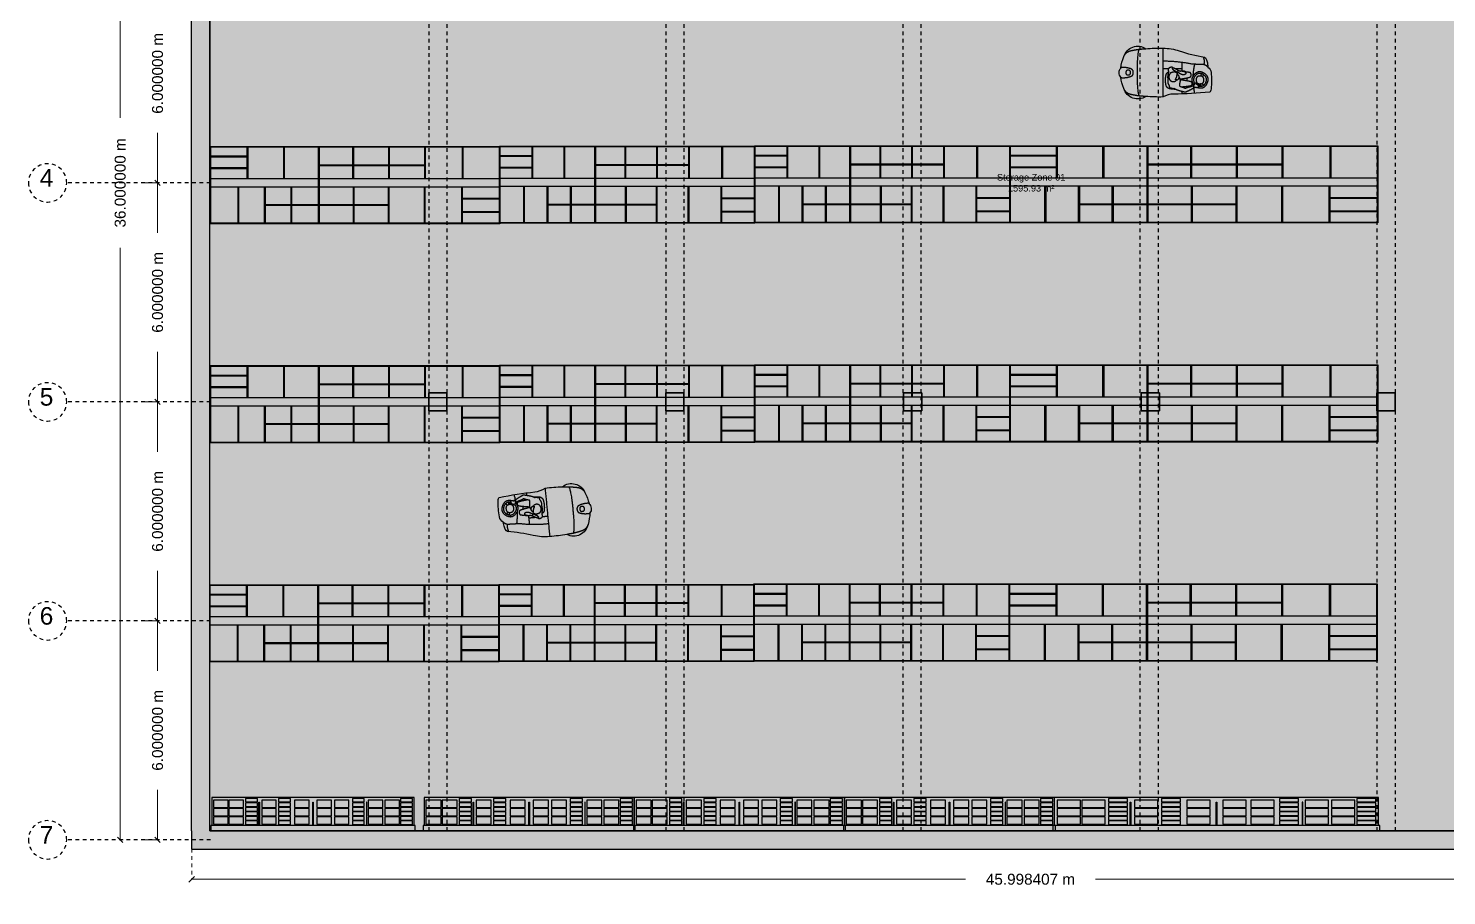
# Model space of a CAD drawing. Header units: metres. Extents: x -17 to 580, y -130 to 19.
# Drawn here: x 16.08 to 54.97, y -70.1 to -46.34 of the extents above; entities that cross this region are included whole.
import ezdxf

# ---------------------------------------------------------------- set-up
doc = ezdxf.new("R2010")
doc.units = ezdxf.units.M
for name, pattern in [('Column 50x50', [0]), ('Dash Line_1', [0.008573, 0.005715, -0.002857]), ('Dash Line_2', [0.0009525, 0.000635, -0.0003175]), ('Default Wall', [0]), ('Grey Dimension_ExtLine', [0.0025, 0, -0.0025]), ('Storage Zone 01', [0]), ('Style Black Lines_4', [0]), ('Style Border  Fill_1', [0]), ('Style Grey Lines_2', [0])]:
    doc.linetypes.add(name, pattern=pattern)
for name, color, linetype, true_color in [('Annotations', 7, 'Continuous', 0x7a8bf7), ('Furniture', 7, 'Continuous', 0x7a8bf7), ('Imported blocks', 7, 'Continuous', 0x7a8bf7), ('Walls', 7, 'Continuous', 0xc7c7c7), ('Zones', 7, 'Continuous', 0x7a8bf7)]:
    doc.layers.add(name, color=color, linetype=linetype, true_color=true_color)
doc.styles.add('Default Tag', font='', dxfattribs={"height": 0.18})
doc.styles.add('Grey Dimension', font='', dxfattribs={"height": 0.3})
doc.styles.add('Layout Text_1', font='', dxfattribs={"height": 0.48})
doc.styles.get('Default Tag').set_extended_font_data('arial')
doc.styles.get('Grey Dimension').set_extended_font_data('arial')
doc.styles.get('Layout Text_1').set_extended_font_data('arial')
doc.dimstyles.new('Grey Dimension', dxfattribs={"dimtxt": 0.3, "dimasz": 0.15, "dimexe": 0, "dimexo": 0, "dimgap": 0.25, "dimtad": 0, "dimtih": 1, "dimtoh": 1, "dimdec": 6, "dimrnd": 1e-06, "dimzin": 0, "dimdsep": 46, "dimtxsty": 'Grey Dimension', "dimblk": 'OBLIQUE', "dimcen": 0.09, "dimadec": 0, "dimazin": 0, "dimtfac": 1, "dimtdec": 4, "dimtix": 1, "dimtofl": 0, "dimtmove": 2, "dimatfit": 3, "dimfxl": 1, "dimtolj": 1, "dimtzin": 0, "dimlwd": 5, "dimlwe": 5, "dimarcsym": 0})

# ---------------------------------------------------------------- blocks, each defined once
blk = doc.blocks.new('_Oblique')
at = {"color": 0, "linetype": 'ByBlock', "lineweight": -2}
blk.add_line((-0.5, -0.5), (0.5, 0.5), dxfattribs=at)
blk = doc.blocks.new('*D167')
at = {"layer": 'Annotations', "color": 0, "linetype": 'Grey Dimension_ExtLine', "lineweight": 5}
for p, q in [((20.557, -68.823), (20.557, -69.654)), ((66.555, -68.823), (66.555, -69.654))]:
    blk.add_line(p, q, dxfattribs=at)
at = {"layer": 'Annotations', "color": 0, "lineweight": 5}
for p, q in [((20.557, -69.654), (41.777, -69.654)), ((66.555, -69.654), (45.335, -69.654))]:
    blk.add_line(p, q, dxfattribs=at)
at = {"layer": 'Defpoints', "color": 0}
for p in [(20.557, -68.823), (66.555, -68.823), (66.555, -69.654)]:
    blk.add_point(p, dxfattribs=at)
at = {"layer": 'Annotations', "color": 0, "lineweight": 5, "xscale": 0.15, "yscale": 0.15, "zscale": 0.15, "rotation": 180}
blk.add_blockref('_Oblique', (20.557, -69.654), dxfattribs=at)
at = {"layer": 'Annotations', "color": 0, "lineweight": 5, "xscale": 0.15, "yscale": 0.15, "zscale": 0.15}
blk.add_blockref('_Oblique', (66.555, -69.654), dxfattribs=at)
at = {"layer": 'Annotations', "color": 0, "insert": (43.556, -69.654), "char_height": 0.3, "attachment_point": 5, "style": 'Grey Dimension'}
blk.add_mtext('\\A1;45.998407 m', dxfattribs=at)
blk = doc.blocks.new('Commercial storage L')
at = {"layer": 'Imported blocks', "transparency": 33554483}
blk.add_hatch(color=256, dxfattribs=at).paths.add_polyline_path([(7.112, 2.565), (0.13, 2.565), (0.12, 2.565), (0.12, 4.678), (7.122, 4.678), (7.122, 2.565), (7.112, 2.565)], flags=0)
at = {"layer": 'Imported blocks', "linetype": 'Style Border  Fill_1'}
blk.add_lwpolyline([(7.112, 2.565), (0.13, 2.565), (0.12, 2.565), (0.12, 4.678), (7.122, 4.678), (7.122, 2.565), (7.112, 2.565)], close=True, dxfattribs=at)
at = {"layer": 'Imported blocks', "linetype": 'Style Black Lines_4'}
blk.add_lwpolyline([(7.112, 2.575), (4.494, 2.575), (0.13, 2.575), (0.13, 4.667), (4.494, 4.667), (7.112, 4.667), (7.112, 2.575)], close=True, dxfattribs=at)
for points in [[(1.022, 4.667), (1.022, 3.673)], [(1.043, 4.667), (1.043, 3.673)], [(1.925, 4.667), (1.925, 3.673)], [(1.946, 4.667), (1.946, 3.673)], [(2.797, 4.667), (2.797, 3.673)], [(2.817, 4.667), (2.817, 3.673)], [(3.643, 4.667), (3.643, 4.181)], [(3.664, 4.667), (3.664, 4.181)], [(4.494, 4.181), (4.494, 4.667)], [(4.515, 4.181), (4.515, 4.667)], [(5.151, 4.667), (5.151, 4.181)], [(5.172, 4.667), (5.172, 4.181)], [(5.792, 4.667), (5.792, 3.673)], [(5.813, 4.667), (5.813, 3.673)], [(6.434, 4.667), (6.434, 3.673)], [(6.455, 4.667), (6.455, 3.673)], [(1.022, 4.364), (0.13, 4.364)], [(1.022, 4.343), (0.13, 4.343)], [(2.817, 4.181), (4.494, 4.181), (5.161, 4.181), (5.792, 4.181)], [(2.817, 4.16), (4.494, 4.16), (5.161, 4.16), (5.792, 4.16)], [(3.643, 4.16), (3.643, 3.673)], [(3.664, 4.16), (3.664, 3.673)], [(4.494, 2.575), (4.494, 3.448), (4.494, 3.673), (4.494, 4.16)], [(4.515, 2.575), (4.515, 4.16)], [(5.151, 4.16), (5.151, 3.673)], [(5.172, 4.16), (5.172, 3.673)], [(1.022, 3.998), (0.13, 3.998)], [(1.022, 3.977), (0.13, 3.977)], [(0.13, 3.673), (4.494, 3.673), (7.112, 3.673)], [(0.13, 3.448), (4.494, 3.448), (7.112, 3.448)], [(1.011, 2.575), (1.011, 3.448)], [(1.032, 2.575), (1.032, 3.448)], [(1.923, 2.575), (1.923, 3.448)], [(1.944, 2.575), (1.944, 3.448)], [(2.796, 3.083), (2.796, 3.448)], [(2.817, 3.083), (2.817, 3.448)], [(3.664, 3.083), (3.664, 3.448)], [(3.685, 3.083), (3.685, 3.448)], [(5.336, 2.575), (5.336, 3.448)], [(5.357, 2.575), (5.357, 3.448)], [(6.219, 2.575), (6.219, 3.448)], [(6.24, 2.575), (6.24, 3.448)], [(4.494, 3.083), (1.944, 3.083)], [(4.494, 3.062), (1.944, 3.062)], [(2.796, 2.575), (2.796, 3.062)], [(2.817, 2.575), (2.817, 3.062)], [(3.664, 2.575), (3.664, 3.062)], [(3.685, 2.575), (3.685, 3.062)], [(6.24, 3.17), (7.112, 3.17)], [(6.24, 3.149), (7.112, 3.149)], [(6.24, 2.851), (7.112, 2.851)], [(6.24, 2.83), (7.112, 2.83)]]:
    blk.add_lwpolyline(points, dxfattribs=at)
blk = doc.blocks.new('Retail shelving single L')
at = {"layer": 'Imported blocks', "transparency": 33554483}
blk.add_hatch(color=256, dxfattribs=at).paths.add_polyline_path([(0.144, 3.233), (0.144, 2.725), (5.907, 2.725), (5.907, 3.233), (5.931, 3.233), (5.931, 3.325), (0.12, 3.325), (0.12, 3.233), (0.144, 3.233)], flags=0)
at = {"layer": 'Imported blocks', "linetype": 'Style Border  Fill_1'}
blk.add_lwpolyline([(0.144, 3.233), (0.144, 2.725), (5.907, 2.725), (5.907, 3.233), (5.931, 3.233), (5.931, 3.325), (0.12, 3.325), (0.12, 3.233), (0.144, 3.233)], close=True, dxfattribs=at)
at = {"layer": 'Imported blocks', "linetype": 'Style Black Lines_4'}
for points in [[(0.144, 3.233), (5.907, 3.233)], [(1.489, 3.233), (1.489, 2.805), (1.502, 2.805), (1.502, 3.233)], [(3.032, 3.233), (3.032, 2.805), (3.019, 2.805), (3.019, 3.233)], [(4.562, 3.233), (4.562, 2.805), (4.549, 2.805), (4.549, 3.233)]]:
    blk.add_lwpolyline(points, dxfattribs=at)
at = {"layer": 'Imported blocks', "linetype": 'Style Grey Lines_2'}
for points in [[(0.195, 3.151), (0.533, 3.151), (0.533, 3.217), (0.195, 3.217), (0.195, 3.151)], [(0.195, 3.069), (0.533, 3.069), (0.533, 3.134), (0.195, 3.134), (0.195, 3.069)], [(0.195, 2.984), (0.533, 2.984), (0.533, 3.05), (0.195, 3.05), (0.195, 2.984)], [(0.566, 3.074), (0.981, 3.074), (0.981, 3.208), (0.566, 3.208), (0.566, 3.074)], [(0.566, 2.924), (0.981, 2.924), (0.981, 3.058), (0.566, 3.058), (0.566, 2.924)], [(1.036, 3.074), (1.45, 3.074), (1.45, 3.208), (1.036, 3.208), (1.036, 3.074)], [(1.036, 2.924), (1.45, 2.924), (1.45, 3.058), (1.036, 3.058), (1.036, 2.924)], [(1.566, 3.151), (1.904, 3.151), (1.904, 3.217), (1.566, 3.217), (1.566, 3.151)], [(1.566, 3.069), (1.904, 3.069), (1.904, 3.134), (1.566, 3.134), (1.566, 3.069)], [(1.566, 2.984), (1.904, 2.984), (1.904, 3.05), (1.566, 3.05), (1.566, 2.984)], [(2, 3.074), (2.414, 3.074), (2.414, 3.208), (2, 3.208), (2, 3.074)], [(2, 2.924), (2.414, 2.924), (2.414, 3.058), (2, 3.058), (2, 2.924)], [(2.499, 3.074), (2.914, 3.074), (2.914, 3.208), (2.499, 3.208), (2.499, 3.074)], [(2.499, 2.924), (2.914, 2.924), (2.914, 3.058), (2.499, 3.058), (2.499, 2.924)], [(3.137, 3.074), (3.551, 3.074), (3.551, 3.208), (3.137, 3.208), (3.137, 3.074)], [(3.137, 2.924), (3.551, 2.924), (3.551, 3.058), (3.137, 3.058), (3.137, 2.924)], [(3.666, 3.151), (4.004, 3.151), (4.004, 3.217), (3.666, 3.217), (3.666, 3.151)], [(3.666, 3.069), (4.004, 3.069), (4.004, 3.134), (3.666, 3.134), (3.666, 3.069)], [(3.666, 2.984), (4.004, 2.984), (4.004, 3.05), (3.666, 3.05), (3.666, 2.984)], [(4.068, 3.074), (4.483, 3.074), (4.483, 3.208), (4.068, 3.208), (4.068, 3.074)], [(4.068, 2.924), (4.483, 2.924), (4.483, 3.058), (4.068, 3.058), (4.068, 2.924)], [(4.606, 3.151), (4.944, 3.151), (4.944, 3.217), (4.606, 3.217), (4.606, 3.151)], [(4.606, 3.069), (4.944, 3.069), (4.944, 3.134), (4.606, 3.134), (4.606, 3.069)], [(4.606, 2.984), (4.944, 2.984), (4.944, 3.05), (4.606, 3.05), (4.606, 2.984)], [(5.002, 3.074), (5.416, 3.074), (5.416, 3.208), (5.002, 3.208), (5.002, 3.074)], [(5.002, 2.924), (5.416, 2.924), (5.416, 3.058), (5.002, 3.058), (5.002, 2.924)], [(5.442, 3.074), (5.856, 3.074), (5.856, 3.208), (5.442, 3.208), (5.442, 3.074)], [(5.442, 2.924), (5.856, 2.924), (5.856, 3.058), (5.442, 3.058), (5.442, 2.924)], [(0.195, 2.905), (0.533, 2.905), (0.533, 2.971), (0.195, 2.971), (0.195, 2.905)], [(0.195, 2.822), (0.533, 2.822), (0.533, 2.888), (0.195, 2.888), (0.195, 2.822)], [(0.195, 2.738), (0.533, 2.738), (0.533, 2.804), (0.195, 2.804), (0.195, 2.738)], [(0.566, 2.771), (0.981, 2.771), (0.981, 2.904), (0.566, 2.904), (0.566, 2.771)], [(1.036, 2.771), (1.45, 2.771), (1.45, 2.904), (1.036, 2.904), (1.036, 2.771)], [(1.566, 2.905), (1.904, 2.905), (1.904, 2.971), (1.566, 2.971), (1.566, 2.905)], [(1.566, 2.822), (1.904, 2.822), (1.904, 2.888), (1.566, 2.888), (1.566, 2.822)], [(1.566, 2.738), (1.904, 2.738), (1.904, 2.804), (1.566, 2.804), (1.566, 2.738)], [(2, 2.771), (2.414, 2.771), (2.414, 2.904), (2, 2.904), (2, 2.771)], [(2.499, 2.771), (2.914, 2.771), (2.914, 2.904), (2.499, 2.904), (2.499, 2.771)], [(3.137, 2.771), (3.551, 2.771), (3.551, 2.904), (3.137, 2.904), (3.137, 2.771)], [(3.666, 2.905), (4.004, 2.905), (4.004, 2.971), (3.666, 2.971), (3.666, 2.905)], [(3.666, 2.822), (4.004, 2.822), (4.004, 2.888), (3.666, 2.888), (3.666, 2.822)], [(3.666, 2.738), (4.004, 2.738), (4.004, 2.804), (3.666, 2.804), (3.666, 2.738)], [(4.068, 2.771), (4.483, 2.771), (4.483, 2.904), (4.068, 2.904), (4.068, 2.771)], [(4.606, 2.905), (4.944, 2.905), (4.944, 2.971), (4.606, 2.971), (4.606, 2.905)], [(4.606, 2.822), (4.944, 2.822), (4.944, 2.888), (4.606, 2.888), (4.606, 2.822)], [(4.606, 2.738), (4.944, 2.738), (4.944, 2.804), (4.606, 2.804), (4.606, 2.738)], [(5.002, 2.771), (5.416, 2.771), (5.416, 2.904), (5.002, 2.904), (5.002, 2.771)], [(5.442, 2.771), (5.856, 2.771), (5.856, 2.904), (5.442, 2.904), (5.442, 2.771)]]:
    blk.add_lwpolyline(points, close=True, dxfattribs=at)
blk = doc.blocks.new('*D181')
at = {"layer": 'Annotations', "color": 0, "linetype": 'Grey Dimension_ExtLine', "lineweight": 5}
for p, q in [((19.275, -50.573), (19.622, -50.573)), ((19.275, -56.573), (19.622, -56.573))]:
    blk.add_line(p, q, dxfattribs=at)
at = {"layer": 'Annotations', "color": 0, "lineweight": 5}
for p, q in [((19.622, -50.573), (19.622, -51.945)), ((19.622, -56.573), (19.622, -55.202))]:
    blk.add_line(p, q, dxfattribs=at)
at = {"layer": 'Defpoints', "color": 0}
for p in [(19.275, -50.573), (19.622, -50.573), (19.275, -56.573)]:
    blk.add_point(p, dxfattribs=at)
at = {"layer": 'Annotations', "color": 0, "lineweight": 5, "xscale": 0.15, "yscale": 0.15, "zscale": 0.15}
for p, rotation in [((19.622, -50.573), 90), ((19.622, -56.573), 270)]:
    blk.add_blockref('_Oblique', p, dxfattribs=dict(at, rotation=rotation))
at = {"layer": 'Annotations', "color": 0, "insert": (19.622, -53.573), "char_height": 0.3, "attachment_point": 5, "rotation": 90, "style": 'Grey Dimension'}
blk.add_mtext('\\A1;6.000000 m', dxfattribs=at)
blk = doc.blocks.new('Store keeper')
at = {"layer": 'Imported blocks', "transparency": 33554483}
h = blk.add_hatch(color=256, dxfattribs=at)
edge = h.paths.add_edge_path(flags=0)
edge.add_spline(control_points=[(0.249, 1.826), (0.286, 1.949), (0.375, 2.042), (0.496, 2.086)], knot_values=[0, 0, 0, 0, 1, 1, 1, 1], degree=3, periodic=0)
edge.add_spline(control_points=[(0.496, 2.086), (0.616, 2.129), (0.744, 2.114), (0.851, 2.043)], knot_values=[0, 0, 0, 0, 1, 1, 1, 1], degree=3, periodic=0)
edge.add_spline(control_points=[(0.851, 2.043), (1.009, 2.054), (1.168, 2.058), (1.327, 2.055)], knot_values=[0, 0, 0, 0, 1, 1, 1, 1], degree=3, periodic=0)
edge.add_spline(control_points=[(1.327, 2.055), (1.479, 2.058), (1.629, 2.033), (1.771, 1.981)], knot_values=[0, 0, 0, 0, 1, 1, 1, 1], degree=3, periodic=0)
edge.add_spline(control_points=[(1.771, 1.981), (1.997, 1.906), (2.228, 1.849), (2.463, 1.81)], knot_values=[0, 0, 0, 0, 1, 1, 1, 1], degree=3, periodic=0)
edge.add_spline(control_points=[(2.463, 1.81), (2.505, 1.802), (2.537, 1.709), (2.558, 1.537)], knot_values=[0, 0, 0, 0, 1, 1, 1, 1], degree=3, periodic=0)
edge.add_spline(control_points=[(2.558, 1.537), (2.61, 1.503), (2.641, 1.449), (2.644, 1.387)], knot_values=[0, 0, 0, 0, 1, 1, 1, 1], degree=3, periodic=0)
edge.add_spline(control_points=[(2.644, 1.387), (2.659, 1.24), (2.659, 1.093), (2.644, 0.946)], knot_values=[0, 0, 0, 0, 1, 1, 1, 1], degree=3, periodic=0)
edge.add_spline(control_points=[(2.644, 0.946), (2.637, 0.891), (2.622, 0.859), (2.6, 0.853)], knot_values=[0, 0, 0, 0, 1, 1, 1, 1], degree=3, periodic=0)
edge.add_spline(control_points=[(2.6, 0.853), (2.273, 0.821), (1.944, 0.802), (1.615, 0.797)], knot_values=[0, 0, 0, 0, 1, 1, 1, 1], degree=3, periodic=0)
edge.add_spline(control_points=[(1.615, 0.797), (1.513, 0.798), (1.415, 0.771), (1.327, 0.719)], knot_values=[0, 0, 0, 0, 1, 1, 1, 1], degree=3, periodic=0)
edge.add_spline(control_points=[(1.327, 0.719), (1.168, 0.717), (1.009, 0.721), (0.851, 0.732)], knot_values=[0, 0, 0, 0, 1, 1, 1, 1], degree=3, periodic=0)
edge.add_spline(control_points=[(0.851, 0.732), (0.744, 0.661), (0.616, 0.645), (0.496, 0.689)], knot_values=[0, 0, 0, 0, 1, 1, 1, 1], degree=3, periodic=0)
edge.add_spline(control_points=[(0.496, 0.689), (0.375, 0.733), (0.286, 0.826), (0.249, 0.949)], knot_values=[0, 0, 0, 0, 1, 1, 1, 1], degree=3, periodic=0)
edge.add_spline(control_points=[(0.249, 0.949), (0.21, 1.05), (0.181, 1.155), (0.166, 1.263)], knot_values=[0, 0, 0, 0, 1, 1, 1, 1], degree=3, periodic=0)
edge.add_spline(control_points=[(0.166, 1.263), (0.135, 1.293), (0.12, 1.335), (0.12, 1.387)], knot_values=[0, 0, 0, 0, 1, 1, 1, 1], degree=3, periodic=0)
edge.add_spline(control_points=[(0.12, 1.387), (0.12, 1.44), (0.135, 1.482), (0.166, 1.512)], knot_values=[0, 0, 0, 0, 1, 1, 1, 1], degree=3, periodic=0)
edge.add_spline(control_points=[(0.166, 1.512), (0.181, 1.619), (0.21, 1.725), (0.249, 1.826)], knot_values=[0, 0, 0, 0, 1, 1, 1, 1], degree=3, periodic=0)
at = {"layer": 'Imported blocks'}
for points, degree in [([(0.249, 1.826), (0.286, 1.949), (0.375, 2.042), (0.496, 2.086)], 3), ([(0.249, 1.826), (0.3, 1.946), (0.425, 1.983)], 2), ([(0.425, 1.983), (0.552, 2.012), (0.68, 2.029)], 2), ([(0.496, 2.086), (0.616, 2.129), (0.744, 2.114), (0.851, 2.043)], 3), ([(0.624, 1.387), (0.624, 1.957), (0.68, 2.029)], 2), ([(0.68, 2.029), (0.765, 2.037), (0.851, 2.043)], 2), ([(0.851, 2.043), (1.009, 2.054), (1.168, 2.058), (1.327, 2.055)], 3), ([(1.327, 2.055), (1.479, 2.058), (1.629, 2.033), (1.771, 1.981)], 3), ([(1.327, 0.719), (1.327, 1.387), (1.327, 2.055)], 2), ([(1.771, 1.981), (1.997, 1.906), (2.228, 1.849), (2.463, 1.81)], 3), ([(0.166, 1.512), (0.181, 1.619), (0.21, 1.725), (0.249, 1.826)], 3), ([(2.115, 1.619), (1.725, 1.701), (1.327, 1.697)], 2), ([(1.84, 1.666), (1.84, 1.654), (1.84, 1.642)], 2), ([(1.84, 1.642), (1.843, 1.537), (1.844, 1.433)], 2), ([(2.442, 1.607), (2.278, 1.611), (2.115, 1.619)], 2), ([(2.189, 1.616), (2.15, 1.45), (2.144, 1.28)], 2), ([(2.425, 1.817), (2.469, 1.715), (2.442, 1.607)], 2), ([(2.558, 1.537), (2.51, 1.588), (2.442, 1.607)], 2), ([(2.463, 1.81), (2.505, 1.802), (2.537, 1.709), (2.558, 1.537)], 3), ([(0.12, 1.387), (0.12, 1.44), (0.135, 1.482), (0.166, 1.512)], 3), ([(0.166, 1.263), (0.135, 1.293), (0.12, 1.335), (0.12, 1.387)], 3), ([(0.183, 1.526), (0.174, 1.519), (0.166, 1.512)], 2), ([(0.249, 0.949), (0.21, 1.05), (0.181, 1.155), (0.166, 1.263)], 3), ([(0.166, 1.263), (0.174, 1.256), (0.183, 1.249)], 2), ([(0.456, 1.486), (0.324, 1.538), (0.183, 1.526)], 2), ([(0.183, 1.249), (0.324, 1.237), (0.456, 1.289)], 2), ([(0.37, 1.453), (0.304, 1.453), (0.304, 1.387)], 2), ([(0.304, 1.387), (0.304, 1.322), (0.37, 1.322)], 2), ([(0.435, 1.387), (0.435, 1.453), (0.37, 1.453)], 2), ([(0.37, 1.322), (0.435, 1.322), (0.435, 1.387)], 2), ([(0.511, 1.387), (0.511, 1.459), (0.456, 1.486)], 2), ([(0.456, 1.289), (0.511, 1.315), (0.511, 1.387)], 2), ([(0.68, 0.746), (0.624, 0.818), (0.624, 1.387)], 2), ([(1.479, 1.491), (1.403, 1.491), (1.327, 1.491)], 2), ([(1.394, 1.183), (1.394, 1.248), (1.406, 1.312)], 2), ([(1.405, 1.053), (1.394, 1.117), (1.394, 1.183)], 2), ([(1.406, 1.312), (1.418, 1.384), (1.485, 1.412)], 2), ([(1.468, 1.192), (1.45, 1.285), (1.477, 1.375)], 2), ([(1.506, 1.022), (1.449, 1.099), (1.468, 1.192)], 2), ([(1.483, 1.428), (1.471, 1.458), (1.478, 1.49)], 2), ([(1.477, 1.375), (1.489, 1.4), (1.483, 1.428)], 2), ([(1.478, 1.49), (1.491, 1.52), (1.52, 1.536)], 2), ([(1.533, 1.377), (1.493, 1.343), (1.486, 1.292)], 2), ([(1.486, 1.292), (1.481, 1.237), (1.509, 1.189)], 2), ([(1.509, 1.189), (1.539, 1.15), (1.588, 1.142)], 2), ([(1.52, 1.536), (1.554, 1.548), (1.58, 1.539)], 2), ([(1.644, 1.404), (1.586, 1.4), (1.533, 1.377)], 2), ([(1.569, 1.511), (1.587, 1.479), (1.614, 1.453)], 2), ([(1.58, 1.539), (1.599, 1.52), (1.625, 1.514)], 2), ([(1.588, 1.142), (1.644, 1.135), (1.687, 1.172)], 2), ([(1.614, 1.453), (1.616, 1.452), (1.619, 1.451)], 2), ([(1.619, 1.451), (1.649, 1.448), (1.662, 1.42)], 2), ([(1.625, 1.514), (1.659, 1.497), (1.683, 1.487)], 2), ([(1.668, 1.401), (1.656, 1.405), (1.644, 1.404)], 2), ([(1.728, 1.384), (1.692, 1.405), (1.662, 1.42)], 2), ([(1.662, 1.42), (1.667, 1.411), (1.668, 1.401)], 2), ([(1.668, 1.401), (1.701, 1.39), (1.711, 1.356)], 2), ([(1.669, 1.187), (1.668, 1.199), (1.673, 1.21)], 2), ([(1.7, 1.191), (1.685, 1.184), (1.669, 1.187)], 2), ([(1.843, 1.491), (1.758, 1.491), (1.673, 1.491)], 2), ([(1.673, 1.21), (1.71, 1.27), (1.711, 1.34)], 2), ([(1.683, 1.487), (1.716, 1.466), (1.752, 1.45)], 2), ([(1.76, 1.258), (1.752, 1.191), (1.687, 1.172)], 2), ([(1.687, 1.172), (1.695, 1.181), (1.7, 1.191)], 2), ([(1.711, 1.356), (1.711, 1.348), (1.711, 1.34)], 2), ([(1.711, 1.34), (1.731, 1.332), (1.744, 1.314)], 2), ([(1.729, 1.391), (1.728, 1.387), (1.728, 1.384)], 2), ([(1.729, 1.391), (1.734, 1.418), (1.751, 1.448)], 2), ([(1.782, 1.362), (1.757, 1.379), (1.729, 1.391)], 2), ([(1.744, 1.314), (1.757, 1.297), (1.76, 1.275)], 2), ([(1.752, 1.45), (1.752, 1.449), (1.751, 1.448)], 2), ([(1.751, 1.448), (1.775, 1.439), (1.8, 1.43)], 2), ([(1.76, 1.275), (1.761, 1.266), (1.76, 1.258)], 2), ([(1.76, 1.275), (1.802, 1.203), (1.788, 1.12)], 2), ([(1.832, 1.337), (1.805, 1.346), (1.782, 1.362)], 2), ([(1.786, 1.209), (1.923, 1.228), (2.061, 1.26)], 2), ([(1.787, 1.2), (1.931, 1.179), (2.074, 1.148)], 2), ([(1.794, 1.432), (1.842, 1.433), (1.891, 1.433)], 2), ([(1.8, 1.43), (1.87, 1.441), (1.937, 1.402)], 2), ([(1.846, 1.333), (1.839, 1.335), (1.832, 1.337)], 2), ([(1.898, 1.326), (1.871, 1.326), (1.846, 1.333)], 2), ([(1.891, 1.433), (1.93, 1.434), (1.954, 1.401)], 2), ([(1.948, 1.36), (1.937, 1.337), (1.898, 1.326)], 2), ([(1.937, 1.402), (1.955, 1.377), (1.948, 1.36)], 2), ([(2.029, 1.394), (1.983, 1.4), (1.937, 1.402)], 2), ([(1.975, 1.241), (1.976, 1.211), (1.976, 1.181)], 2), ([(1.976, 1.181), (1.976, 1.175), (1.976, 1.168)], 2), ([(2.097, 1.339), (2.085, 1.393), (2.029, 1.394)], 2), ([(2.061, 1.26), (2.11, 1.285), (2.097, 1.339)], 2), ([(2.177, 1.329), (2.053, 1.187), (2.176, 1.044)], 2), ([(2.211, 1.303), (2.116, 1.199), (2.198, 1.085)], 2), ([(2.458, 1.367), (2.301, 1.47), (2.177, 1.329)], 2), ([(2.427, 1.336), (2.306, 1.408), (2.211, 1.303)], 2), ([(2.34, 1.293), (2.232, 1.293), (2.232, 1.186)], 2), ([(2.232, 1.186), (2.232, 1.079), (2.34, 1.079)], 2), ([(2.447, 1.186), (2.447, 1.293), (2.34, 1.293)], 2), ([(2.34, 1.079), (2.447, 1.079), (2.447, 1.186)], 2), ([(2.368, 1.358), (2.368, 1.324), (2.357, 1.292)], 2), ([(2.437, 1.33), (2.415, 1.304), (2.404, 1.272)], 2), ([(2.505, 1.131), (2.549, 1.265), (2.427, 1.336)], 2), ([(2.535, 1.093), (2.616, 1.264), (2.458, 1.367)], 2), ([(2.558, 1.537), (2.61, 1.503), (2.641, 1.449), (2.644, 1.387)], 3), ([(2.644, 1.387), (2.659, 1.24), (2.659, 1.093), (2.644, 0.946)], 3), ([(0.496, 0.689), (0.375, 0.733), (0.286, 0.826), (0.249, 0.949)], 3), ([(0.425, 0.792), (0.3, 0.829), (0.249, 0.949)], 2), ([(0.68, 0.746), (0.552, 0.763), (0.425, 0.792)], 2), ([(1.615, 0.797), (1.513, 0.798), (1.415, 0.771), (1.327, 0.719)], 3), ([(1.502, 0.947), (1.42, 0.969), (1.405, 1.053)], 2), ([(1.565, 0.936), (1.533, 0.938), (1.502, 0.947)], 2), ([(1.521, 0.96), (1.505, 0.989), (1.506, 1.022)], 2), ([(1.57, 0.951), (1.547, 0.964), (1.521, 0.96)], 2), ([(1.605, 0.935), (1.585, 0.935), (1.565, 0.936)], 2), ([(1.668, 0.929), (1.613, 0.923), (1.57, 0.951)], 2), ([(1.632, 0.949), (1.594, 0.941), (1.57, 0.951)], 2), ([(2.6, 0.853), (2.273, 0.821), (1.944, 0.802), (1.615, 0.797)], 3), ([(1.668, 0.929), (1.65, 0.938), (1.632, 0.949)], 2), ([(1.81, 0.879), (1.736, 0.894), (1.668, 0.929)], 2), ([(1.775, 1.053), (1.769, 1.025), (1.793, 1.009)], 2), ([(1.788, 1.12), (1.776, 1.088), (1.775, 1.053)], 2), ([(1.793, 1.009), (1.801, 1.007), (1.809, 1.005)], 2), ([(1.809, 1.005), (1.878, 0.987), (1.941, 0.956)], 2), ([(1.938, 0.847), (1.873, 0.859), (1.81, 0.879)], 2), ([(1.842, 0.87), (1.841, 0.839), (1.84, 0.809)], 2), ([(1.84, 0.809), (1.84, 0.806), (1.84, 0.803)], 2), ([(2.059, 1.017), (1.956, 1), (1.851, 0.992)], 2), ([(2.09, 0.919), (2.011, 0.881), (1.938, 0.847)], 2), ([(1.941, 0.956), (1.996, 0.99), (2.058, 0.998)], 2), ([(1.966, 0.991), (1.963, 0.976), (1.955, 0.964)], 2), ([(1.967, 1.004), (1.967, 0.997), (1.966, 0.991)], 2), ([(2.058, 0.998), (2.11, 1.016), (2.161, 1.036)], 2), ([(2.119, 1.077), (2.113, 1.023), (2.059, 1.017)], 2), ([(2.074, 1.148), (2.125, 1.131), (2.119, 1.077)], 2), ([(2.195, 0.967), (2.139, 0.951), (2.09, 0.919)], 2), ([(2.148, 1.085), (2.158, 0.951), (2.189, 0.82)], 2), ([(2.161, 1.036), (2.162, 1.035), (2.163, 1.033)], 2), ([(2.163, 1.033), (2.198, 1.057), (2.2, 1.1)], 2), ([(2.193, 0.972), (2.177, 1.002), (2.163, 1.033)], 2), ([(2.232, 0.979), (2.21, 0.988), (2.193, 0.972)], 2), ([(2.193, 0.972), (2.194, 0.969), (2.195, 0.967)], 2), ([(2.2, 1.1), (2.203, 1.11), (2.214, 1.109)], 2), ([(2.214, 1.109), (2.225, 1.109), (2.227, 1.098)], 2), ([(2.227, 1.098), (2.228, 1.086), (2.237, 1.078)], 2), ([(2.285, 0.989), (2.263, 0.961), (2.232, 0.979)], 2), ([(2.237, 1.078), (2.246, 1.071), (2.258, 1.072)], 2), ([(2.258, 1.072), (2.296, 1.078), (2.334, 1.076)], 2), ([(2.274, 0.98), (2.454, 0.923), (2.535, 1.093)], 2), ([(2.335, 1.052), (2.305, 1.05), (2.274, 1.046)], 2), ([(2.274, 1.046), (2.298, 1.043), (2.321, 1.036)], 2), ([(2.297, 0.99), (2.291, 0.986), (2.285, 0.989)], 2), ([(2.301, 1), (2.302, 0.994), (2.297, 0.99)], 2), ([(2.301, 1.01), (2.298, 1.005), (2.301, 1)], 2), ([(2.311, 1.012), (2.305, 1.014), (2.301, 1.01)], 2), ([(2.326, 1.02), (2.322, 1.009), (2.311, 1.012)], 2), ([(2.32, 1.013), (2.46, 0.998), (2.505, 1.131)], 2), ([(2.321, 1.036), (2.33, 1.03), (2.326, 1.02)], 2), ([(2.334, 1.076), (2.346, 1.077), (2.346, 1.065)], 2), ([(2.346, 1.065), (2.347, 1.053), (2.335, 1.052)], 2), ([(2.368, 1.015), (2.368, 1.048), (2.357, 1.08)], 2), ([(2.437, 1.042), (2.415, 1.068), (2.404, 1.101)], 2), ([(2.644, 0.946), (2.637, 0.891), (2.622, 0.859), (2.6, 0.853)], 3), ([(0.851, 0.732), (0.744, 0.661), (0.616, 0.645), (0.496, 0.689)], 3), ([(0.851, 0.732), (0.765, 0.738), (0.68, 0.746)], 2), ([(1.327, 0.719), (1.168, 0.717), (1.009, 0.721), (0.851, 0.732)], 3)]:
    blk.add_open_spline(points, degree=degree, dxfattribs=at)
blk = doc.blocks.new('*D202')
at = {"layer": 'Annotations', "color": 0, "linetype": 'Grey Dimension_ExtLine', "lineweight": 5}
for p, q in [((19.275, -32.573), (18.598, -32.573)), ((19.275, -68.573), (18.598, -68.573))]:
    blk.add_line(p, q, dxfattribs=at)
at = {"layer": 'Annotations', "color": 0, "lineweight": 5}
for p, q in [((18.598, -32.573), (18.598, -48.795)), ((18.598, -68.573), (18.598, -52.352))]:
    blk.add_line(p, q, dxfattribs=at)
at = {"layer": 'Defpoints', "color": 0}
for p in [(18.598, -32.573), (19.275, -32.573), (19.275, -68.573)]:
    blk.add_point(p, dxfattribs=at)
at = {"layer": 'Annotations', "color": 0, "lineweight": 5, "xscale": 0.15, "yscale": 0.15, "zscale": 0.15}
for p, rotation in [((18.598, -32.573), 90), ((18.598, -68.573), 270)]:
    blk.add_blockref('_Oblique', p, dxfattribs=dict(at, rotation=rotation))
at = {"layer": 'Annotations', "color": 0, "insert": (18.598, -50.573), "char_height": 0.3, "attachment_point": 5, "rotation": 90, "style": 'Grey Dimension'}
blk.add_mtext('\\A1;36.000000 m', dxfattribs=at)
blk = doc.blocks.new('*D213')
at = {"layer": 'Annotations', "color": 0, "linetype": 'Grey Dimension_ExtLine', "lineweight": 5}
for p, q in [((19.275, -56.573), (19.622, -56.573)), ((19.275, -62.573), (19.622, -62.573))]:
    blk.add_line(p, q, dxfattribs=at)
at = {"layer": 'Annotations', "color": 0, "lineweight": 5}
for p, q in [((19.622, -56.573), (19.622, -57.945)), ((19.622, -62.573), (19.622, -61.202))]:
    blk.add_line(p, q, dxfattribs=at)
at = {"layer": 'Defpoints', "color": 0}
for p in [(19.275, -56.573), (19.622, -56.573), (19.275, -62.573)]:
    blk.add_point(p, dxfattribs=at)
at = {"layer": 'Annotations', "color": 0, "lineweight": 5, "xscale": 0.15, "yscale": 0.15, "zscale": 0.15}
for p, rotation in [((19.622, -56.573), 90), ((19.622, -62.573), 270)]:
    blk.add_blockref('_Oblique', p, dxfattribs=dict(at, rotation=rotation))
at = {"layer": 'Annotations', "color": 0, "insert": (19.622, -59.573), "char_height": 0.3, "attachment_point": 5, "rotation": 90, "style": 'Grey Dimension'}
blk.add_mtext('\\A1;6.000000 m', dxfattribs=at)
blk = doc.blocks.new('*D240')
at = {"layer": 'Annotations', "color": 0, "linetype": 'Grey Dimension_ExtLine', "lineweight": 5}
for p, q in [((19.275, -62.573), (19.622, -62.573)), ((19.275, -68.573), (19.622, -68.573))]:
    blk.add_line(p, q, dxfattribs=at)
at = {"layer": 'Annotations', "color": 0, "lineweight": 5}
for p, q in [((19.622, -62.573), (19.622, -63.945)), ((19.622, -68.573), (19.622, -67.202))]:
    blk.add_line(p, q, dxfattribs=at)
at = {"layer": 'Defpoints', "color": 0}
for p in [(19.275, -62.573), (19.622, -62.573), (19.275, -68.573)]:
    blk.add_point(p, dxfattribs=at)
at = {"layer": 'Annotations', "color": 0, "lineweight": 5, "xscale": 0.15, "yscale": 0.15, "zscale": 0.15}
for p, rotation in [((19.622, -62.573), 90), ((19.622, -68.573), 270)]:
    blk.add_blockref('_Oblique', p, dxfattribs=dict(at, rotation=rotation))
at = {"layer": 'Annotations', "color": 0, "insert": (19.622, -65.573), "char_height": 0.3, "attachment_point": 5, "rotation": 90, "style": 'Grey Dimension'}
blk.add_mtext('\\A1;6.000000 m', dxfattribs=at)
blk = doc.blocks.new('*D243')
at = {"layer": 'Annotations', "color": 0, "linetype": 'Grey Dimension_ExtLine', "lineweight": 5}
for p, q in [((19.275, -44.573), (19.622, -44.573)), ((19.275, -50.573), (19.622, -50.573))]:
    blk.add_line(p, q, dxfattribs=at)
at = {"layer": 'Annotations', "color": 0, "lineweight": 5}
for p, q in [((19.622, -44.573), (19.622, -45.945)), ((19.622, -50.573), (19.622, -49.202))]:
    blk.add_line(p, q, dxfattribs=at)
at = {"layer": 'Defpoints', "color": 0}
for p in [(19.275, -44.573), (19.622, -44.573), (19.275, -50.573)]:
    blk.add_point(p, dxfattribs=at)
at = {"layer": 'Annotations', "color": 0, "lineweight": 5, "xscale": 0.15, "yscale": 0.15, "zscale": 0.15}
for p, rotation in [((19.622, -44.573), 90), ((19.622, -50.573), 270)]:
    blk.add_blockref('_Oblique', p, dxfattribs=dict(at, rotation=rotation))
at = {"layer": 'Annotations', "color": 0, "insert": (19.622, -47.573), "char_height": 0.3, "attachment_point": 5, "rotation": 90, "style": 'Grey Dimension'}
blk.add_mtext('\\A1;6.000000 m', dxfattribs=at)

msp = doc.modelspace()

# ---------------------------------------------------------------- hatches: boundary and pattern name
at = {"layer": 'Walls', "transparency": 33554483}
for points in [[(20.5546921, -68.3241177), (20.5546921, -32.8236521), (21.0546921, -32.8236521), (21.0551815, -38.3232176), (20.5567743, -38.3232176), (20.5567743, -38.8232176), (21.0551815, -38.8232176), (21.0551815, -44.3232176), (20.5567743, -44.3232176), (20.5567743, -44.8232176), (21.0551815, -44.8232176), (21.0551815, -50.3232176), (20.5567743, -50.3232176), (20.5567743, -50.8232176), (21.0551815, -50.8232176), (21.0551815, -56.3232176), (20.5567743, -56.3232176), (20.5567743, -56.8232176), (21.0551815, -56.8232176), (21.0551815, -62.3232176), (20.5567743, -62.3232176), (20.5567743, -62.8232176), (21.0551815, -62.8232176), (21.0551815, -68.3232176), (20.5567743, -68.3232176), (20.5567743, -68.3241177), (20.5546921, -68.3241177)], [(20.5567743, -50.8232176), (20.5567743, -50.3232176), (21.0551815, -50.3232176), (21.0551815, -50.8232176), (20.5567743, -50.8232176)], [(20.5567743, -56.8232176), (20.5567743, -56.3232176), (21.0551815, -56.3232176), (21.0551815, -56.8232176), (20.5567743, -56.8232176)], [(27.0567743, -56.8232176), (27.0567743, -56.3232176), (27.5551815, -56.3232176), (27.5551815, -56.8232176), (27.0567743, -56.8232176)], [(33.5567743, -56.8232176), (33.5567743, -56.3232176), (34.0551815, -56.3232176), (34.0551815, -56.8232176), (33.5567743, -56.8232176)], [(40.0771001, -56.8232176), (40.0771001, -56.3232176), (40.5755073, -56.3232176), (40.5755073, -56.8232176), (40.0771001, -56.8232176)], [(46.5944964, -56.8232176), (46.5944964, -56.3232176), (47.0929036, -56.3232176), (47.0929036, -56.8232176), (46.5944964, -56.8232176)], [(53.0567743, -56.8232176), (53.0567743, -56.3232176), (53.5551815, -56.3232176), (53.5551815, -56.8232176), (53.0567743, -56.8232176)], [(20.5567743, -62.8232176), (20.5567743, -62.3232176), (21.0551815, -62.3232176), (21.0551815, -62.8232176), (20.5567743, -62.8232176)], [(20.5546921, -68.8241177), (20.5546921, -68.3241177), (20.5567743, -68.3241177), (20.5567743, -68.8232176), (21.0551815, -68.8232176), (21.0546921, -68.3241177), (27.0567743, -68.3241177), (27.0567743, -68.8232176), (27.5551815, -68.8232176), (27.5551815, -68.3241177), (33.5567743, -68.3241177), (33.5567743, -68.8232176), (34.0551815, -68.8232176), (34.0551815, -68.3241177), (40.0567743, -68.3241177), (40.0567743, -68.8232176), (40.5551815, -68.8232176), (40.5551815, -68.3241177), (46.5567743, -68.3241177), (46.5567743, -68.8232176), (47.0551815, -68.8232176), (47.0551815, -68.3241177), (53.0567743, -68.3241177), (53.0567743, -68.8232176), (53.5551815, -68.8232176), (53.5551815, -68.3241177), (59.5567743, -68.3241177), (59.5567743, -68.8232176), (60.0551815, -68.8232176), (60.0551815, -68.3241177), (66.054078, -68.3241177), (66.0540969, -68.8241177), (20.5546921, -68.8241177)], [(20.5567743, -68.8232176), (20.5567743, -68.3232176), (21.0551815, -68.3232176), (21.0546921, -68.3241177), (21.0551815, -68.8232176), (20.5567743, -68.8232176)], [(27.0567743, -68.8232176), (27.0567743, -68.3241177), (27.0567743, -68.3232176), (27.5551815, -68.3232176), (27.5551815, -68.3241177), (27.5551815, -68.8232176), (27.0567743, -68.8232176)], [(33.5567743, -68.8232176), (33.5567743, -68.3241177), (33.5567743, -68.3232176), (34.0551815, -68.3232176), (34.0551815, -68.3241177), (34.0551815, -68.8232176), (33.5567743, -68.8232176)], [(40.0567743, -68.8232176), (40.0567743, -68.3241177), (40.0567743, -68.3232176), (40.5551815, -68.3232176), (40.5551815, -68.3241177), (40.5551815, -68.8232176), (40.0567743, -68.8232176)], [(46.5567743, -68.8232176), (46.5567743, -68.3241177), (46.5567743, -68.3232176), (47.0551815, -68.3232176), (47.0551815, -68.3241177), (47.0551815, -68.8232176), (46.5567743, -68.8232176)], [(53.0567743, -68.8232176), (53.0567743, -68.3241177), (53.0567743, -68.3232176), (53.5551815, -68.3232176), (53.5551815, -68.3241177), (53.5551815, -68.8232176), (53.0567743, -68.8232176)]]:
    msp.add_hatch(color=256, dxfattribs=at).paths.add_polyline_path(points, flags=0)
at = {"layer": 'Zones', "transparency": 33554483}
h = msp.add_hatch(color=256, dxfattribs=at)
h.paths.add_polyline_path([(21.0546921, -32.8236521), (63.1324743, -32.8236522), (66.0534062, -32.823219), (66.0534062, -44.5732341), (66.0554885, -44.5732341), (66.0554885, -44.8232176), (66.3034062, -44.8232176), (66.3034062, -50.5732176), (66.0534062, -50.573227), (66.054078, -68.3241177), (60.0551815, -68.3241177), (60.0551815, -68.3232176), (59.5567743, -68.3232176), (59.5567743, -68.3241177), (53.5551815, -68.3241177), (53.5551815, -68.3232176), (53.0567743, -68.3232176), (53.0567743, -68.3241177), (47.0551815, -68.3241177), (47.0551815, -68.3232176), (46.5567743, -68.3232176), (46.5567743, -68.3241177), (40.5551815, -68.3241177), (40.5551815, -68.3232176), (40.0567743, -68.3232176), (40.0567743, -68.3241177), (34.0551815, -68.3241177), (34.0551815, -68.3232176), (33.5567743, -68.3232176), (33.5567743, -68.3241177), (27.5551815, -68.3241177), (27.5551815, -68.3232176), (27.0567743, -68.3232176), (27.0567743, -68.3241177), (21.0546921, -68.3241177), (21.0546921, -32.8236521)], flags=0)
h.paths.add_polyline_path([(40.5755073, -56.8232176), (40.5755073, -56.3232176), (40.0771001, -56.3232176), (40.0771001, -56.8232176), (40.5755073, -56.8232176)], flags=0)
h.paths.add_polyline_path([(27.5551815, -56.8232176), (27.5551815, -56.3232176), (27.0567743, -56.3232176), (27.0567743, -56.8232176), (27.5551815, -56.8232176)], flags=0)
h.paths.add_polyline_path([(53.5551815, -44.8232176), (53.5551815, -44.3232176), (53.0567743, -44.3232176), (53.0567743, -44.8232176), (53.5551815, -44.8232176)], flags=0)
h.paths.add_polyline_path([(34.0551815, -44.8232176), (34.0551815, -44.3232176), (33.5567743, -44.3232176), (33.5567743, -44.8232176), (34.0551815, -44.8232176)], flags=0)
h.paths.add_polyline_path([(34.0551815, -56.8232176), (34.0551815, -56.3232176), (33.5567743, -56.3232176), (33.5567743, -56.8232176), (34.0551815, -56.8232176)], flags=0)
h.paths.add_polyline_path([(60.0551815, -56.8232176), (60.0551815, -56.3232176), (59.5567743, -56.3232176), (59.5567743, -56.8232176), (60.0551815, -56.8232176)], flags=0)
h.paths.add_polyline_path([(47.0551815, -44.8232176), (47.0551815, -44.3232176), (46.5567743, -44.3232176), (46.5567743, -44.8232176), (47.0551815, -44.8232176)], flags=0)
h.paths.add_polyline_path([(47.0929036, -56.8232176), (47.0929036, -56.3232176), (46.5944964, -56.3232176), (46.5944964, -56.8232176), (47.0929036, -56.8232176)], flags=0)
h.paths.add_polyline_path([(27.5551815, -44.8232176), (27.5551815, -44.3232176), (27.0567743, -44.3232176), (27.0567743, -44.8232176), (27.5551815, -44.8232176)], flags=0)
h.paths.add_polyline_path([(53.5551815, -56.8232176), (53.5551815, -56.3232176), (53.0567743, -56.3232176), (53.0567743, -56.8232176), (53.5551815, -56.8232176)], flags=0)
h.paths.add_polyline_path([(60.0551815, -44.8232176), (60.0551815, -44.3232176), (59.5567743, -44.3232176), (59.5567743, -44.8232176), (60.0551815, -44.8232176)], flags=0)
h.paths.add_polyline_path([(40.5755073, -44.8232176), (40.5755073, -44.3232176), (40.0771001, -44.3232176), (40.0771001, -44.8232176), (40.5755073, -44.8232176)], flags=0)

# ---------------------------------------------------------------- linework, layer by layer
at = {"layer": 'Annotations', "linetype": 'Dash Line_1'}
for points in [[(27.0554885, -32.8236523), (27.0554885, -68.3241172)], [(27.5538957, -32.8236523), (27.5538957, -68.3241172)], [(33.5554885, -32.8232176), (33.5554885, -68.3236824)], [(34.0538957, -32.8232176), (34.0538957, -68.3236824)], [(40.0554885, -32.8232176), (40.0554885, -68.3236824)], [(40.5538957, -32.8232176), (40.5538957, -68.3236824)], [(46.5554885, -32.8232176), (46.5554885, -68.3236824)], [(47.0538957, -32.8232176), (47.0538957, -68.3236824)], [(53.0554885, -32.8232176), (53.0554885, -68.3236824)], [(53.5538957, -32.8232176), (53.5538957, -68.3236824)]]:
    msp.add_lwpolyline(points, dxfattribs=at)
at = {"layer": 'Annotations', "linetype": 'Dash Line_2'}
for points in [[(21.0715645, -50.5732176), (17.1308184, -50.5732176)], [(21.0715645, -56.5732176), (17.1308184, -56.5732176)], [(21.0715645, -62.5732176), (17.1308184, -62.5732176)], [(21.0715645, -68.5732176), (17.1308184, -68.5732176)]]:
    msp.add_lwpolyline(points, dxfattribs=at)
at = {"layer": 'Walls', "linetype": 'Default Wall'}
for points in [[(20.5546921, -68.3241177), (20.5546921, -32.8236521)], [(21.0551815, -44.8232176), (21.0551815, -50.3232176)], [(21.0551815, -56.3232176), (21.0551815, -50.8232176)], [(21.0551815, -62.3232176), (21.0551815, -56.8232176)], [(21.0551815, -68.3232176), (21.0551815, -62.8232176)], [(20.5546921, -68.3241177), (20.5546921, -68.8241177), (66.0540969, -68.8241177)], [(21.0546921, -68.3241177), (27.0567743, -68.3241177)], [(27.5551815, -68.3241177), (33.5567743, -68.3241177)], [(34.0551815, -68.3241177), (40.0567743, -68.3241177)], [(40.5551815, -68.3241177), (46.5567743, -68.3241177)], [(47.0551815, -68.3241177), (53.0567743, -68.3241177)], [(53.5551815, -68.3241177), (59.5567743, -68.3241177)]]:
    msp.add_lwpolyline(points, dxfattribs=at)
at = {"layer": 'Walls', "linetype": 'Dash Line_2'}
for points in [[(17.1308184, -50.5732176, 1), (16.079442, -50.5732176, 1), (17.1308184, -50.5732176)], [(17.1308184, -56.5732176, 1), (16.079442, -56.5732176, 1), (17.1308184, -56.5732176)], [(17.1308184, -62.5732176, 1), (16.079442, -62.5732176, 1), (17.1308184, -62.5732176)], [(17.1308184, -68.5732176, 1), (16.079442, -68.5732176, 1), (17.1308184, -68.5732176)]]:
    msp.add_lwpolyline(points, format="xyb", close=True, dxfattribs=at)
at = {"layer": 'Walls', "linetype": 'Column 50x50'}
for points in [[(21.0551815, -50.8232176), (21.0551815, -50.3232176)], [(21.0551815, -56.8232176), (21.0551815, -56.3232176)], [(21.0551815, -62.8232176), (21.0551815, -62.3232176)], [(21.0546921, -68.3241177), (21.0551815, -68.3232176)], [(27.0567743, -68.3241177), (27.0567743, -68.3232176), (27.5551815, -68.3232176), (27.5551815, -68.3241177)], [(33.5567743, -68.3241177), (33.5567743, -68.3232176), (34.0551815, -68.3232176), (34.0551815, -68.3241177)], [(40.0567743, -68.3241177), (40.0567743, -68.3232176), (40.5551815, -68.3232176), (40.5551815, -68.3241177)], [(46.5567743, -68.3241177), (46.5567743, -68.3232176), (47.0551815, -68.3232176), (47.0551815, -68.3241177)], [(53.0567743, -68.3241177), (53.0567743, -68.3232176), (53.5551815, -68.3232176), (53.5551815, -68.3241177)]]:
    msp.add_lwpolyline(points, dxfattribs=at)
for points in [[(27.0567743, -56.8232176), (27.0567743, -56.3232176), (27.5551815, -56.3232176), (27.5551815, -56.8232176), (27.0567743, -56.8232176)], [(33.5567743, -56.8232176), (33.5567743, -56.3232176), (34.0551815, -56.3232176), (34.0551815, -56.8232176), (33.5567743, -56.8232176)], [(40.0771001, -56.8232176), (40.0771001, -56.3232176), (40.5755073, -56.3232176), (40.5755073, -56.8232176), (40.0771001, -56.8232176)], [(46.5944964, -56.8232176), (46.5944964, -56.3232176), (47.0929036, -56.3232176), (47.0929036, -56.8232176), (46.5944964, -56.8232176)], [(53.0567743, -56.8232176), (53.0567743, -56.3232176), (53.5551815, -56.3232176), (53.5551815, -56.8232176), (53.0567743, -56.8232176)]]:
    msp.add_lwpolyline(points, close=True, dxfattribs=at)
at = {"layer": 'Zones', "linetype": 'Storage Zone 01'}
msp.add_lwpolyline([(59.5567743, -68.3241177), (53.5551815, -68.3241177), (53.5551815, -68.3232176), (53.0567743, -68.3232176), (53.0567743, -68.3241177), (47.0551815, -68.3241177), (47.0551815, -68.3232176), (46.5567743, -68.3232176), (46.5567743, -68.3241177), (40.5551815, -68.3241177), (40.5551815, -68.3232176), (40.0567743, -68.3232176), (40.0567743, -68.3241177), (34.0551815, -68.3241177), (34.0551815, -68.3232176), (33.5567743, -68.3232176), (33.5567743, -68.3241177), (27.5551815, -68.3241177), (27.5551815, -68.3232176), (27.0567743, -68.3232176), (27.0567743, -68.3241177), (21.0546921, -68.3241177), (21.0546921, -32.8236521)], dxfattribs=at)
for points in [[(27.5551815, -56.8232176), (27.5551815, -56.3232176), (27.0567743, -56.3232176), (27.0567743, -56.8232176), (27.5551815, -56.8232176)], [(34.0551815, -56.8232176), (34.0551815, -56.3232176), (33.5567743, -56.3232176), (33.5567743, -56.8232176), (34.0551815, -56.8232176)], [(40.5755073, -56.8232176), (40.5755073, -56.3232176), (40.0771001, -56.3232176), (40.0771001, -56.8232176), (40.5755073, -56.8232176)], [(47.0929036, -56.8232176), (47.0929036, -56.3232176), (46.5944964, -56.3232176), (46.5944964, -56.8232176), (47.0929036, -56.8232176)], [(53.5551815, -56.8232176), (53.5551815, -56.3232176), (53.0567743, -56.3232176), (53.0567743, -56.8232176), (53.5551815, -56.8232176)]]:
    msp.add_lwpolyline(points, close=True, dxfattribs=at)

# ---------------------------------------------------------------- block references
at = {"layer": 'Furniture'}
msp.add_blockref('Store keeper', (45.8654267, -48.9392205), dxfattribs=at)
at = {"layer": 'Furniture', "rotation": 180}
for p, xscale in [((29.1421535, -47.0141913), 1.133117574587396), ((53.2492962, -46.9932468), 1.440230858576654), ((29.1421535, -53.0163706), 1.133117574587396), ((53.2492962, -52.9954261), 1.440230858576654), ((29.1252805, -59.0182267), 1.133117574587396), ((53.2346582, -58.9972822), 1.440230805222638)]:
    msp.add_blockref('Commercial storage L', p, dxfattribs=dict(at, xscale=xscale))
at = {"layer": 'Furniture'}
for name, p, rotation in [('Commercial storage L', (36.1195651, -47.003719), 180), ('Commercial storage L', (43.1115569, -46.9932468), 180), ('Commercial storage L', (36.1195651, -53.0058983), 180), ('Commercial storage L', (43.1115569, -52.9954261), 180), ('Store keeper', (31.4976703, -58.0904948), 185.5046323957592), ('Commercial storage L', (36.1046744, -59.0077544), 180), ('Commercial storage L', (43.0966661, -58.9972822), 180)]:
    msp.add_blockref(name, p, dxfattribs=dict(at, rotation=rotation))
at = {"layer": 'Furniture', "yscale": 1.498315091566936, "rotation": 180}
for p, xscale in [((26.796932, -63.3338811), 0.9633367084078572), ((53.3248114, -63.3338811), 1.543083022195153)]:
    msp.add_blockref('Retail shelving single L', p, dxfattribs=dict(at, xscale=xscale))
for p in [(32.8380084, -63.3338811), (38.6001703, -63.3338811), (44.3623322, -63.3338811)]:
    msp.add_blockref('Retail shelving single L', p, dxfattribs=at)

# ---------------------------------------------------------------- texts
at = {"layer": 'Annotations', "insert": (43.5747361, -50.5711211), "char_height": 0.18, "width": 7.5, "attachment_point": 5, "style": 'Default Tag'}
msp.add_mtext('Storage Zone 01\\P1595.93 m²', dxfattribs=at)
at = {"layer": 'Walls', "char_height": 0.48, "width": 0.6961264, "attachment_point": 1, "style": 'Layout Text_1'}
for s, insert in [('4', (16.3906466, -50.1967276)), ('5', (16.3906466, -56.1967276)), ('6', (16.3906466, -62.1967276)), ('7', (16.3906466, -68.1967276))]:
    msp.add_mtext(s, dxfattribs=dict(at, insert=insert))

# ---------------------------------------------------------------- dimensions: what is measured, and where the dimension line sits
at = {"layer": 'Annotations'}
for p1, p2, distance, picture, middle in [((19.2754655, -68.5732176), (19.2754655, -32.5732176), 0.6772516, '*D202', (18.5982139, -50.5732176)), ((19.2754655, -50.5732176), (19.2754655, -44.5732176), -0.3460431, '*D243', (19.6215086, -47.5732176)), ((19.2754655, -56.5732176), (19.2754655, -50.5732176), -0.3460431, '*D181', (19.6215086, -53.5732176)), ((19.2754655, -62.5732176), (19.2754655, -56.5732176), -0.3460431, '*D213', (19.6215086, -59.5732176)), ((19.2754655, -68.5732176), (19.2754655, -62.5732176), -0.3460431, '*D240', (19.6215086, -65.5732176))]:
    dim = msp.add_aligned_dim(p1=p1, p2=p2, distance=distance, dimstyle='Grey Dimension', override={"dimpost": ' m'}, dxfattribs=at)
    dim.commit()
    dim.dimension.update_dxf_attribs({"geometry": picture, "text_midpoint": middle, "text_rotation": 90})
dim = msp.add_aligned_dim(p1=(20.5567743, -68.8232176), p2=(66.5551815, -68.8232176), distance=-0.830463, dimstyle='Grey Dimension', override={"dimpost": ' m'}, dxfattribs=at)
dim.commit()
dim.dimension.update_dxf_attribs({"geometry": '*D167', "text_midpoint": (43.5559779, -69.6536806)})

doc.saveas('drawing.dxf')
